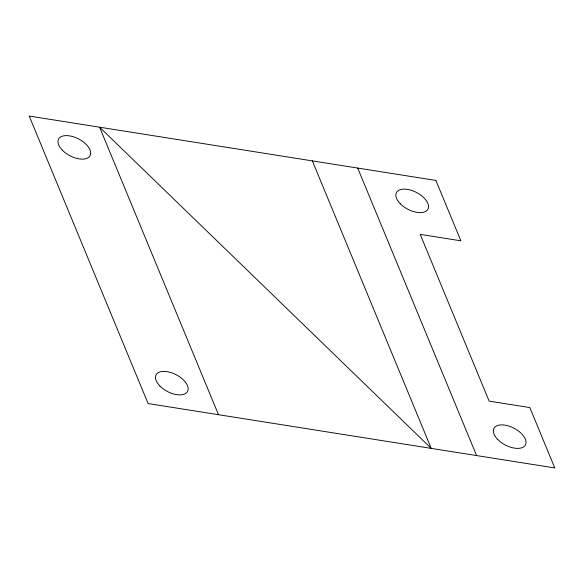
<?xml version="1.0" encoding="UTF-8"?>
<svg xmlns="http://www.w3.org/2000/svg" width="584" height="584" viewBox="0 0 584 584"><rect width="100%" height="100%" fill="white"/><g stroke="black" fill="none" stroke-linecap="round" stroke-linejoin="round"><path stroke-width="0.88" d="M357.693 168.061L476.588 455.564M312.331 160.877L431.226 448.381L99.594 127.195L218.489 414.698M435.905 180.441L29.2 116.048L148.095 403.559L554.8 467.952L529.834 407.574L489.158 401.135L420.203 234.381L460.871 240.82L435.905 180.441M62.386 150.241A17.783 9.454 27.7 0 0 89.965 155.826A17.783 9.454 27.7 0 0 70.591 136.057A17.783 9.454 27.7 0 0 62.386 150.241M159.885 385.995A17.783 9.454 27.7 0 0 187.457 391.579A17.783 9.454 27.7 0 0 168.09 371.818A17.783 9.454 27.7 0 0 159.885 385.995M497.758 439.489A17.783 9.454 27.7 0 0 525.337 445.074A17.783 9.454 27.7 0 0 505.963 425.313A17.783 9.454 27.7 0 0 497.758 439.489M400.266 203.736A17.783 9.454 27.7 0 0 427.838 209.32A17.783 9.454 27.7 0 0 408.464 189.559A17.783 9.454 27.7 0 0 400.266 203.736"/></g></svg>
